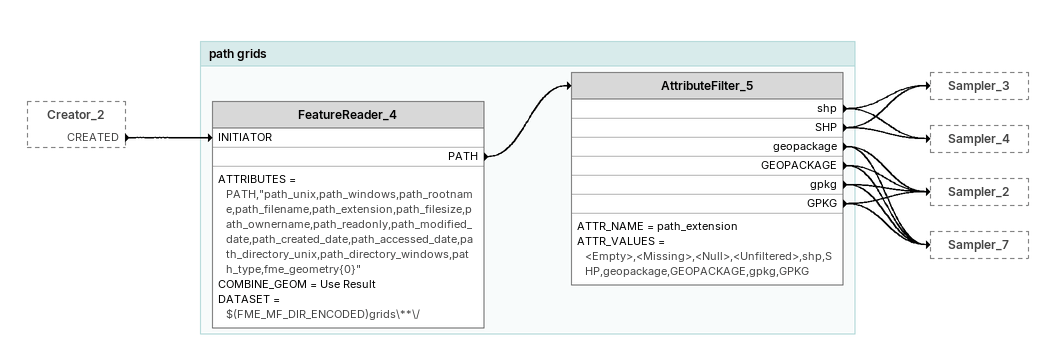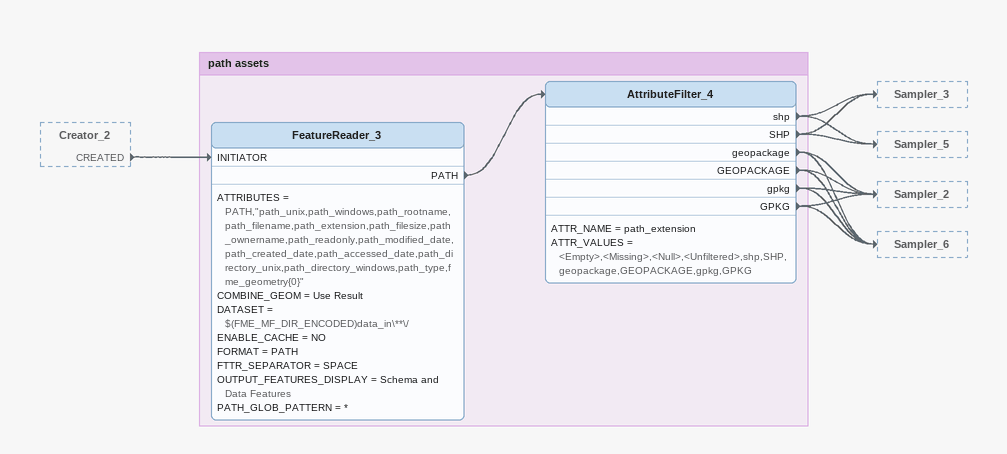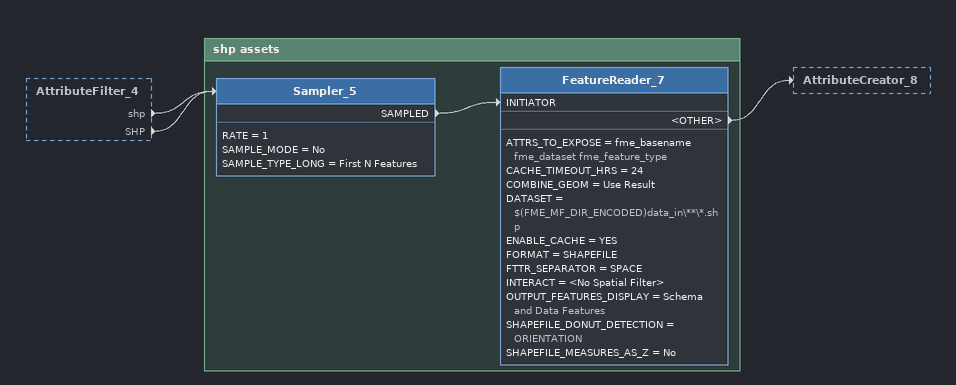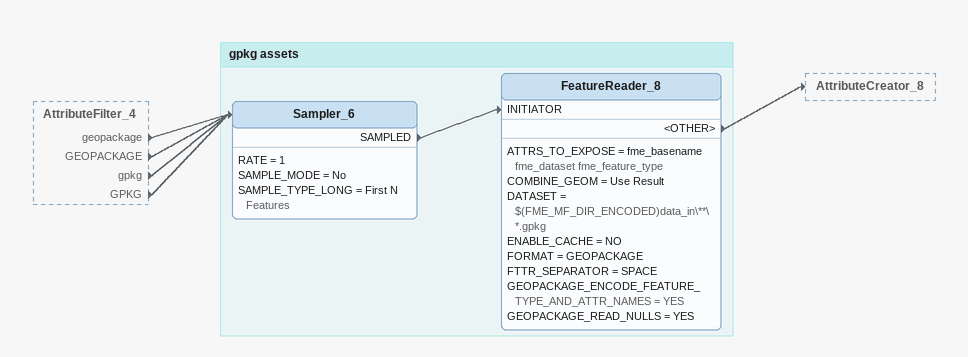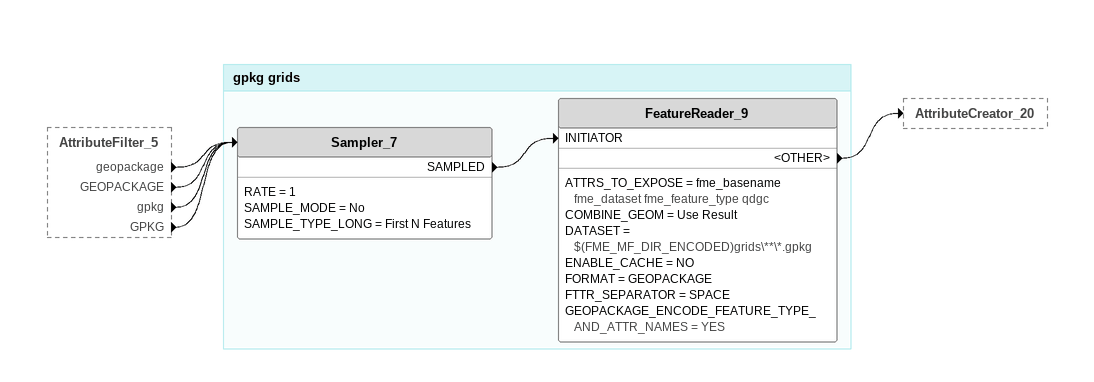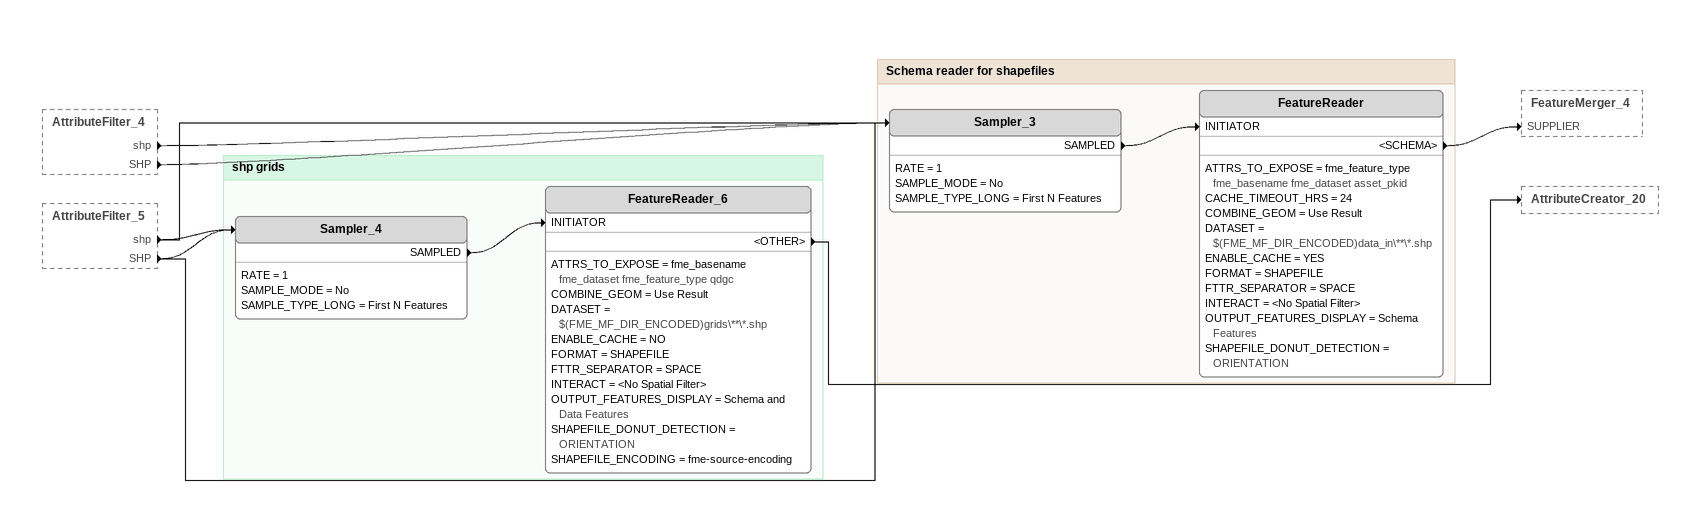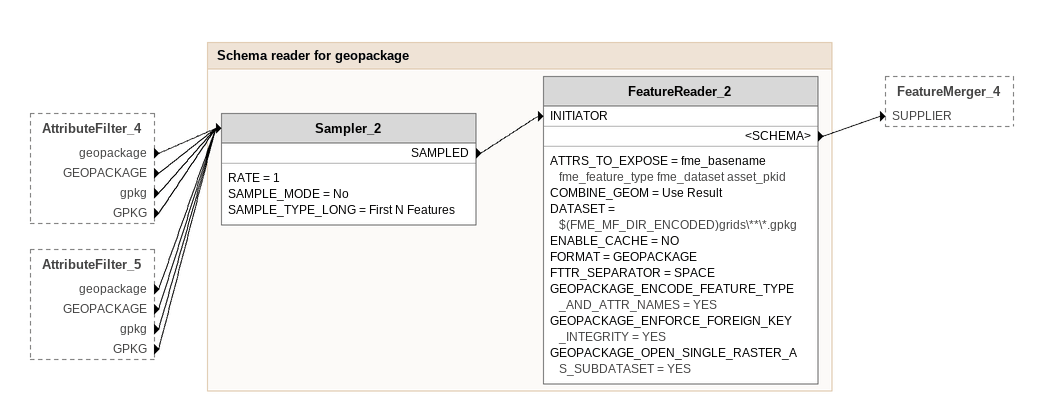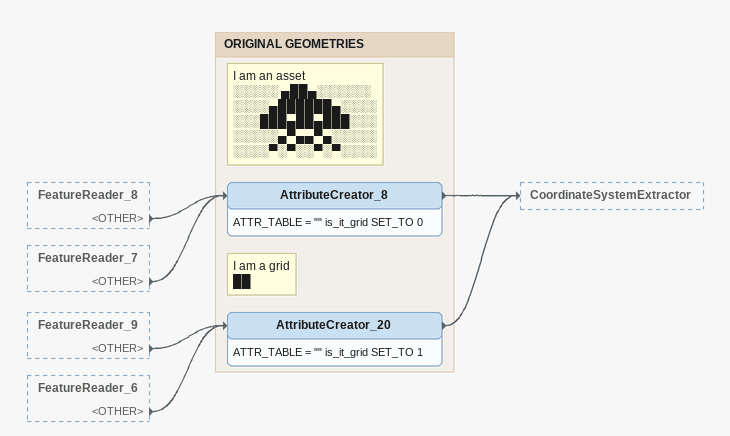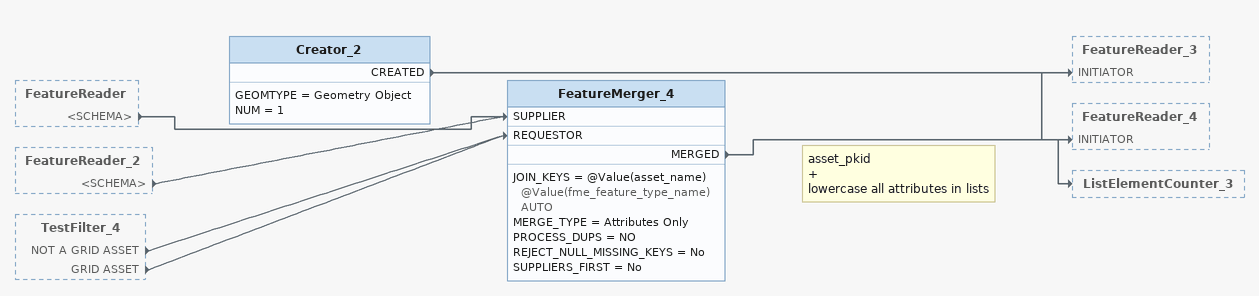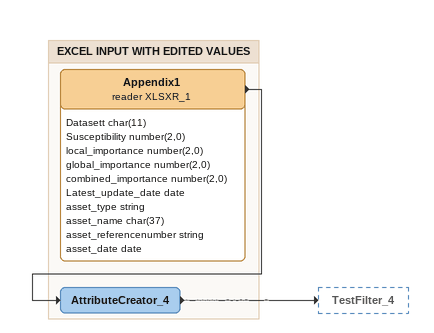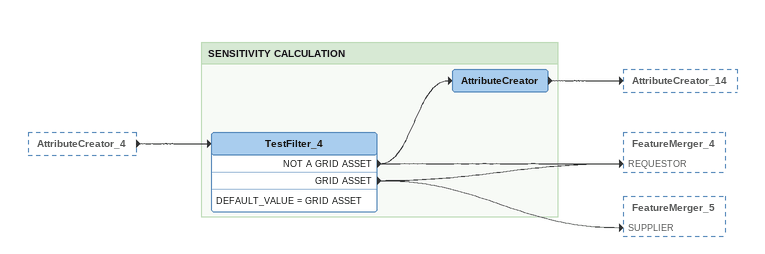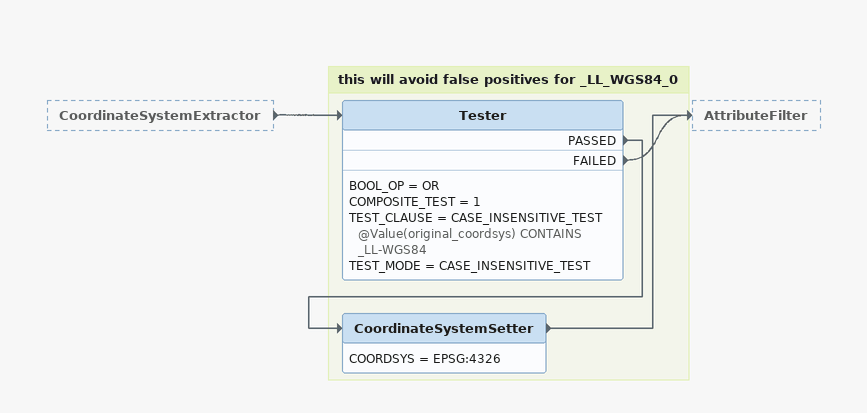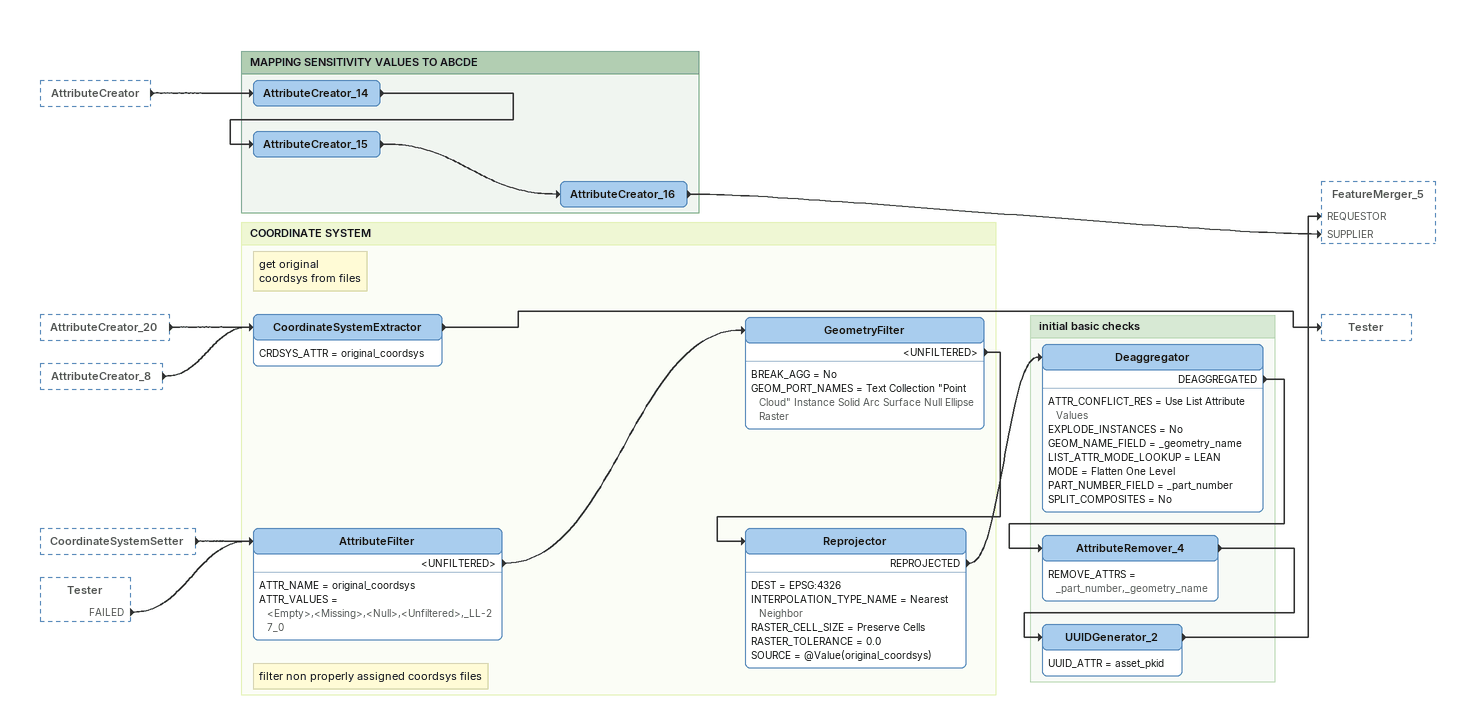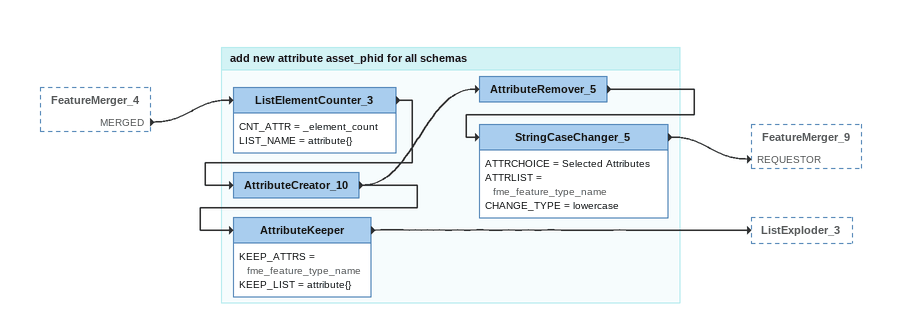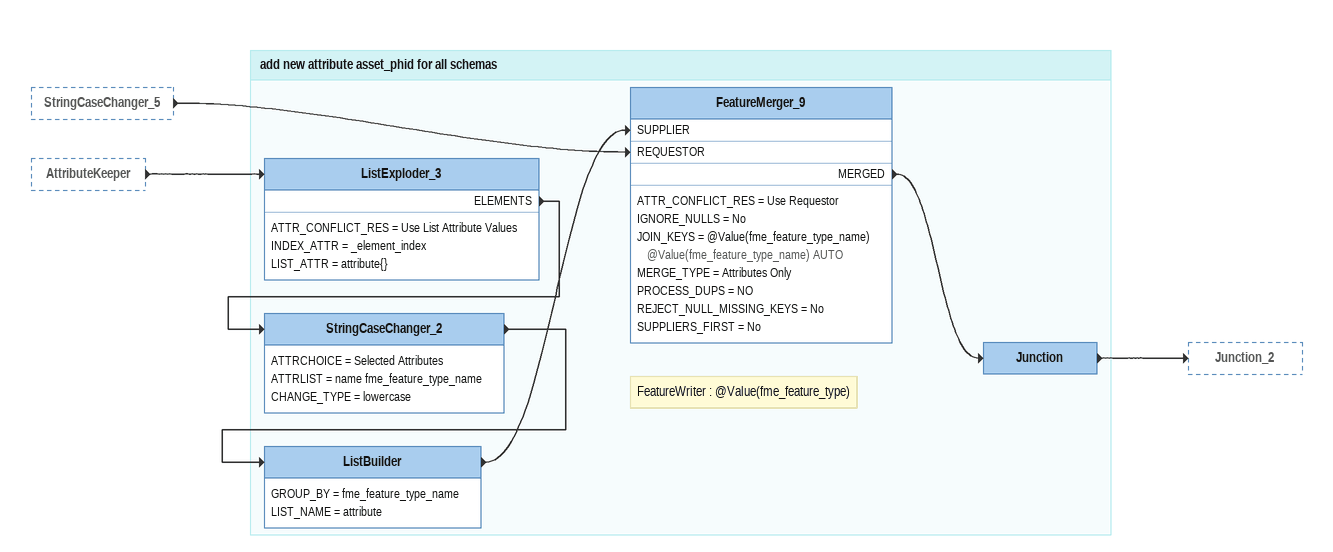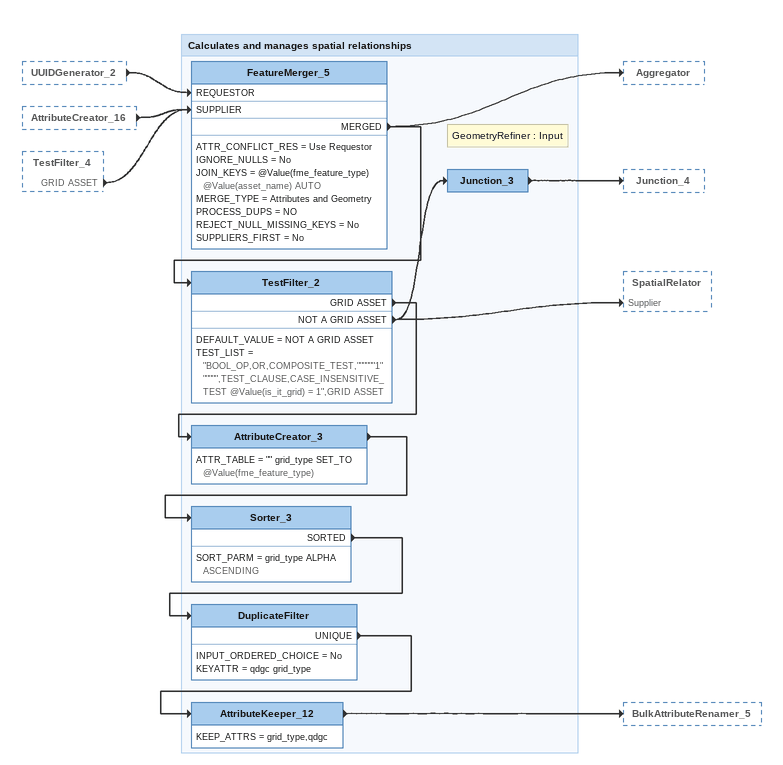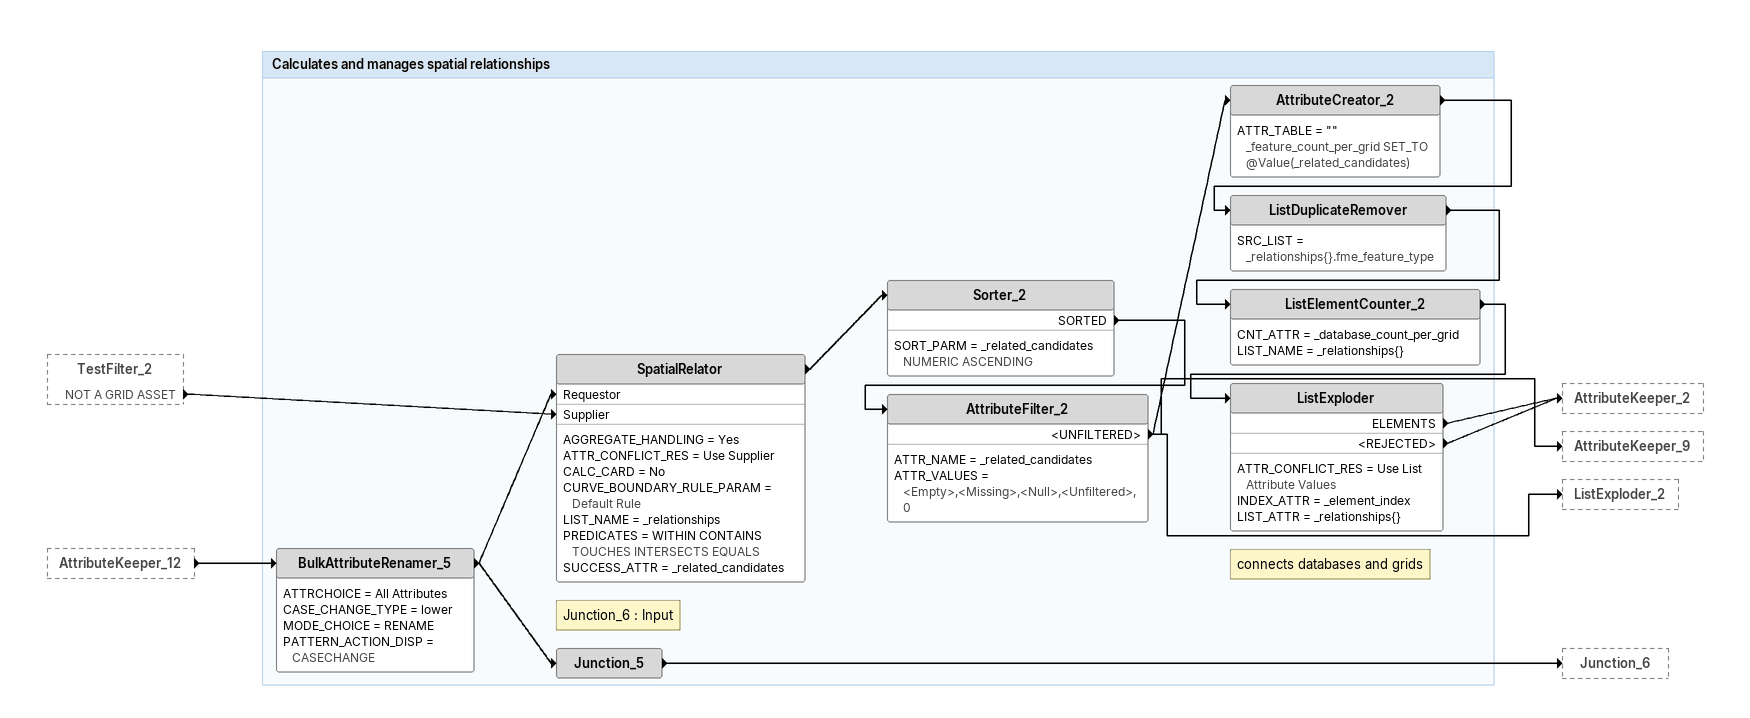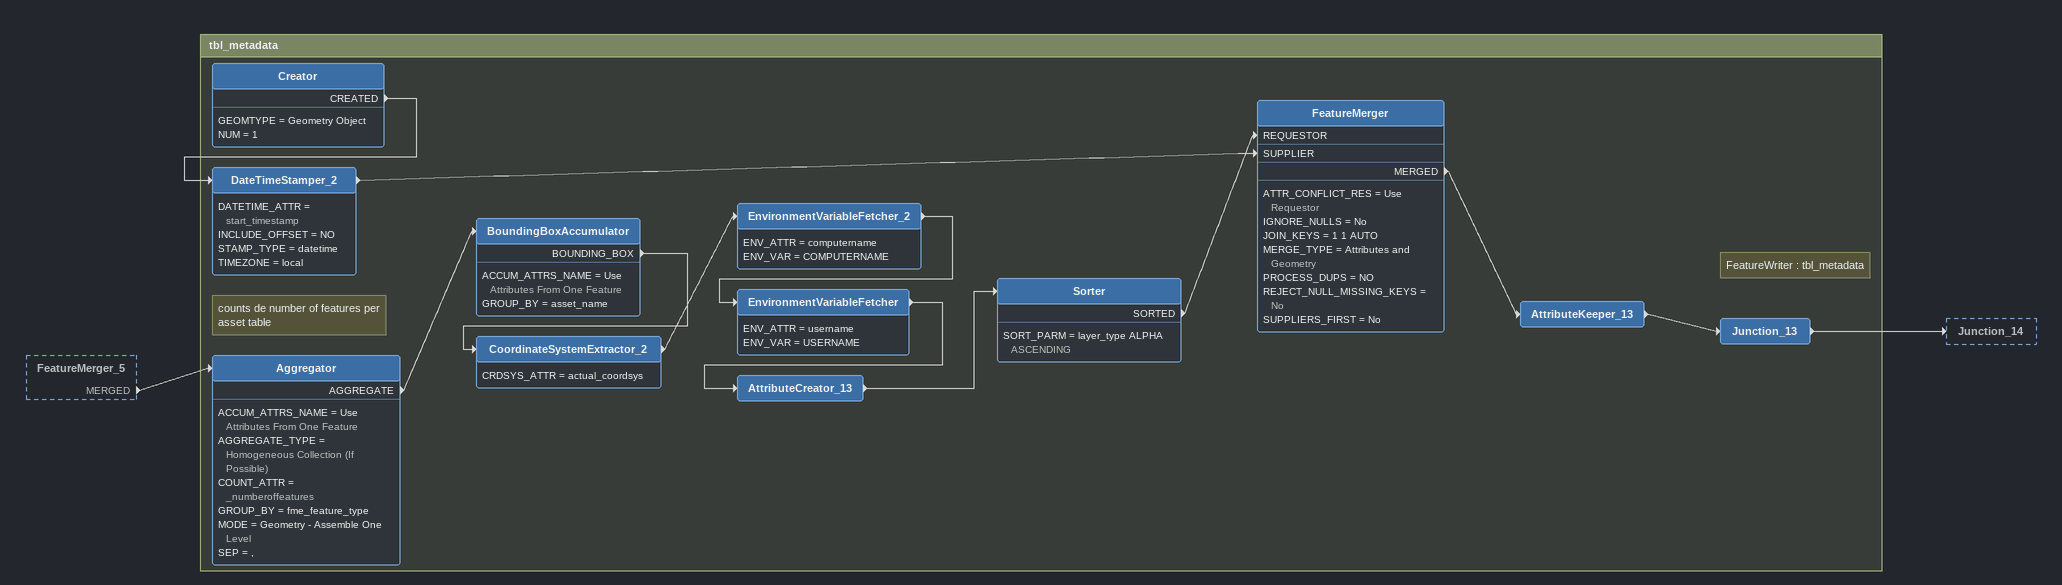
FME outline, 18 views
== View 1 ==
Creator_2 [outside]
    CREATED -> FeatureReader_4 [INITIATOR]

Bookmark: path grids
FeatureReader_4
    ATTRIBUTES = PATH,"path_unix,path_windows,path_rootname,path_filename,path_extension,path_filesize,path_ownername,path_readonly,path_modified_date,path_created_date,path_accessed_date,path_directory_unix,path_directory_windows,path_type,fme_geometry{0}"
    COMBINE_GEOM = Use Result
    DATASET = $(FME_MF_DIR_ENCODED)grids\**\/
    PATH -> AttributeFilter_5
AttributeFilter_5
    ATTR_NAME = path_extension
    ATTR_VALUES = <Empty>,<Missing>,<Null>,<Unfiltered>,shp,SHP,geopackage,GEOPACKAGE,gpkg,GPKG
    shp -> Sampler_3
    shp -> Sampler_4
    SHP -> Sampler_3
    SHP -> Sampler_4
    geopackage -> Sampler_2
    geopackage -> Sampler_7
    GEOPACKAGE -> Sampler_2
    GEOPACKAGE -> Sampler_7
    gpkg -> Sampler_2
    gpkg -> Sampler_7
    GPKG -> Sampler_2
    GPKG -> Sampler_7

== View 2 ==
Creator_2 [outside]
    CREATED -> FeatureReader_3 [INITIATOR]

Bookmark: path assets
FeatureReader_3
    ATTRIBUTES = PATH,"path_unix,path_windows,path_rootname,path_filename,path_extension,path_filesize,path_ownername,path_readonly,path_modified_date,path_created_date,path_accessed_date,path_directory_unix,path_directory_windows,path_type,fme_geometry{0}"
    COMBINE_GEOM = Use Result
    DATASET = $(FME_MF_DIR_ENCODED)data_in\**\/
    ENABLE_CACHE = NO
    FORMAT = PATH
    FTTR_SEPARATOR = SPACE
    OUTPUT_FEATURES_DISPLAY = Schema and Data Features
    PATH_GLOB_PATTERN = *
    PATH -> AttributeFilter_4
AttributeFilter_4
    ATTR_NAME = path_extension
    ATTR_VALUES = <Empty>,<Missing>,<Null>,<Unfiltered>,shp,SHP,geopackage,GEOPACKAGE,gpkg,GPKG
    shp -> Sampler_3
    shp -> Sampler_5
    SHP -> Sampler_3
    SHP -> Sampler_5
    geopackage -> Sampler_2
    geopackage -> Sampler_6
    GEOPACKAGE -> Sampler_2
    GEOPACKAGE -> Sampler_6
    gpkg -> Sampler_2
    gpkg -> Sampler_6
    GPKG -> Sampler_2
    GPKG -> Sampler_6

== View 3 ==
AttributeFilter_4 [outside]
    shp -> Sampler_5
    SHP -> Sampler_5

Bookmark: shp assets
Sampler_5
    RATE = 1
    SAMPLE_MODE = No
    SAMPLE_TYPE_LONG = First N Features
    SAMPLED -> FeatureReader_7 [INITIATOR]
FeatureReader_7
    ATTRS_TO_EXPOSE = fme_basename fme_dataset fme_feature_type
    CACHE_TIMEOUT_HRS = 24
    COMBINE_GEOM = Use Result
    DATASET = $(FME_MF_DIR_ENCODED)data_in\**\*.shp
    ENABLE_CACHE = YES
    FORMAT = SHAPEFILE
    FTTR_SEPARATOR = SPACE
    INTERACT = <No Spatial Filter>
    OUTPUT_FEATURES_DISPLAY = Schema and Data Features
    SHAPEFILE_DONUT_DETECTION = ORIENTATION
    SHAPEFILE_MEASURES_AS_Z = No
    <OTHER> -> AttributeCreator_8

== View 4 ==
AttributeFilter_4 [outside]
    geopackage -> Sampler_6
    GEOPACKAGE -> Sampler_6
    gpkg -> Sampler_6
    GPKG -> Sampler_6

Bookmark: gpkg assets
Sampler_6
    RATE = 1
    SAMPLE_MODE = No
    SAMPLE_TYPE_LONG = First N Features
    SAMPLED -> FeatureReader_8 [INITIATOR]
FeatureReader_8
    ATTRS_TO_EXPOSE = fme_basename fme_dataset fme_feature_type
    COMBINE_GEOM = Use Result
    DATASET = $(FME_MF_DIR_ENCODED)data_in\**\*.gpkg
    ENABLE_CACHE = NO
    FORMAT = GEOPACKAGE
    FTTR_SEPARATOR = SPACE
    GEOPACKAGE_ENCODE_FEATURE_TYPE_AND_ATTR_NAMES = YES
    GEOPACKAGE_READ_NULLS = YES
    <OTHER> -> AttributeCreator_8

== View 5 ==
AttributeFilter_5 [outside]
    geopackage -> Sampler_7
    GEOPACKAGE -> Sampler_7
    gpkg -> Sampler_7
    GPKG -> Sampler_7

Bookmark: gpkg grids
Sampler_7
    RATE = 1
    SAMPLE_MODE = No
    SAMPLE_TYPE_LONG = First N Features
    SAMPLED -> FeatureReader_9 [INITIATOR]
FeatureReader_9
    ATTRS_TO_EXPOSE = fme_basename fme_dataset fme_feature_type qdgc
    COMBINE_GEOM = Use Result
    DATASET = $(FME_MF_DIR_ENCODED)grids\**\*.gpkg
    ENABLE_CACHE = NO
    FORMAT = GEOPACKAGE
    FTTR_SEPARATOR = SPACE
    GEOPACKAGE_ENCODE_FEATURE_TYPE_AND_ATTR_NAMES = YES
    <OTHER> -> AttributeCreator_20

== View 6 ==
AttributeFilter_4 [outside]
    shp -> Sampler_3
    SHP -> Sampler_3
AttributeFilter_5 [outside]
    shp -> Sampler_3
    shp -> Sampler_4
    SHP -> Sampler_3
    SHP -> Sampler_4

Bookmark: Schema reader for shapefiles
Sampler_3
    RATE = 1
    SAMPLE_MODE = No
    SAMPLE_TYPE_LONG = First N Features
    SAMPLED -> FeatureReader [INITIATOR]
FeatureReader
    ATTRS_TO_EXPOSE = fme_feature_type fme_basename fme_dataset asset_pkid
    CACHE_TIMEOUT_HRS = 24
    COMBINE_GEOM = Use Result
    DATASET = $(FME_MF_DIR_ENCODED)data_in\**\*.shp
    ENABLE_CACHE = YES
    FORMAT = SHAPEFILE
    FTTR_SEPARATOR = SPACE
    INTERACT = <No Spatial Filter>
    OUTPUT_FEATURES_DISPLAY = Schema Features
    SHAPEFILE_DONUT_DETECTION = ORIENTATION
    <SCHEMA> -> FeatureMerger_4 [SUPPLIER]

Bookmark: shp grids
Sampler_4
    RATE = 1
    SAMPLE_MODE = No
    SAMPLE_TYPE_LONG = First N Features
    SAMPLED -> FeatureReader_6 [INITIATOR]
FeatureReader_6
    ATTRS_TO_EXPOSE = fme_basename fme_dataset fme_feature_type qdgc
    COMBINE_GEOM = Use Result
    DATASET = $(FME_MF_DIR_ENCODED)grids\**\*.shp
    ENABLE_CACHE = NO
    FORMAT = SHAPEFILE
    FTTR_SEPARATOR = SPACE
    INTERACT = <No Spatial Filter>
    OUTPUT_FEATURES_DISPLAY = Schema and Data Features
    SHAPEFILE_DONUT_DETECTION = ORIENTATION
    SHAPEFILE_ENCODING = fme-source-encoding
    <OTHER> -> AttributeCreator_20

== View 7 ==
AttributeFilter_4 [outside]
    geopackage -> Sampler_2
    GEOPACKAGE -> Sampler_2
    gpkg -> Sampler_2
    GPKG -> Sampler_2
AttributeFilter_5 [outside]
    geopackage -> Sampler_2
    GEOPACKAGE -> Sampler_2
    gpkg -> Sampler_2
    GPKG -> Sampler_2

Bookmark: Schema reader for geopackage
Sampler_2
    RATE = 1
    SAMPLE_MODE = No
    SAMPLE_TYPE_LONG = First N Features
    SAMPLED -> FeatureReader_2 [INITIATOR]
FeatureReader_2
    ATTRS_TO_EXPOSE = fme_basename fme_feature_type fme_dataset asset_pkid
    COMBINE_GEOM = Use Result
    DATASET = $(FME_MF_DIR_ENCODED)grids\**\*.gpkg
    ENABLE_CACHE = NO
    FORMAT = GEOPACKAGE
    FTTR_SEPARATOR = SPACE
    GEOPACKAGE_ENCODE_FEATURE_TYPE_AND_ATTR_NAMES = YES
    GEOPACKAGE_ENFORCE_FOREIGN_KEY_INTEGRITY = YES
    GEOPACKAGE_OPEN_SINGLE_RASTER_AS_SUBDATASET = YES
    <SCHEMA> -> FeatureMerger_4 [SUPPLIER]

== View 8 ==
FeatureReader_8 [outside]
    <OTHER> -> AttributeCreator_8
FeatureReader_7 [outside]
    <OTHER> -> AttributeCreator_8
FeatureReader_9 [outside]
    <OTHER> -> AttributeCreator_20
FeatureReader_6 [outside]
    <OTHER> -> AttributeCreator_20

Bookmark: ORIGINAL GEOMETRIES
Note: I am an asset / ░░░░░ ▄██▄░░░░░░ ░░░░▄██████▄░░░░ ░░░███▄██▄███░░░ ░░░░░▄▀▄▄▀▄░░░░░ ░░░░▀░▀░░▀░▀░░░░
AttributeCreator_8
    ATTR_TABLE = "" is_it_grid SET_TO 0
    -> CoordinateSystemExtractor
Note: I am a grid / ██
AttributeCreator_20
    ATTR_TABLE = "" is_it_grid SET_TO 1
    -> CoordinateSystemExtractor

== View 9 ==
FeatureReader [outside]
    <SCHEMA> -> FeatureMerger_4 [SUPPLIER]
FeatureReader_2 [outside]
    <SCHEMA> -> FeatureMerger_4 [SUPPLIER]
TestFilter_4 [outside]
    NOT A GRID ASSET -> FeatureMerger_4 [REQUESTOR]
    GRID ASSET -> FeatureMerger_4 [REQUESTOR]
Creator_2
    GEOMTYPE = Geometry Object
    NUM = 1
    CREATED -> FeatureReader_3 [INITIATOR]
    CREATED -> FeatureReader_4 [INITIATOR]
Note: asset_pkid / + / lowercase all attributes in lists
FeatureMerger_4
    JOIN_KEYS = @Value(asset_name) @Value(fme_feature_type_name) AUTO
    MERGE_TYPE = Attributes Only
    PROCESS_DUPS = NO
    REJECT_NULL_MISSING_KEYS = No
    SUPPLIERS_FIRST = No
    MERGED -> ListElementCounter_3

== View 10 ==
Bookmark: EXCEL INPUT WITH EDITED VALUES
Appendix1 (reader XLSXR_1)
    attributes: Datasett char(11), Susceptibility number(2,0), local_importance number(2,0), global_importance number(2,0), combined_importance number(2,0), Latest_update_date date, asset_type string, asset_name char(37), asset_referencenumber string, asset_date date
    -> AttributeCreator_4
AttributeCreator_4
    -> TestFilter_4

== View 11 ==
AttributeCreator_4 [outside]
    -> TestFilter_4

Bookmark: SENSITIVITY CALCULATION
TestFilter_4
    DEFAULT_VALUE = GRID ASSET
    NOT A GRID ASSET -> FeatureMerger_4 [REQUESTOR]
    NOT A GRID ASSET -> AttributeCreator
    GRID ASSET -> FeatureMerger_4 [REQUESTOR]
    GRID ASSET -> FeatureMerger_5 [SUPPLIER]
AttributeCreator
    -> AttributeCreator_14

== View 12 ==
CoordinateSystemExtractor [outside]
    -> Tester

Bookmark: this will avoid false positives for _LL_WGS84_0
Tester
    BOOL_OP = OR
    COMPOSITE_TEST = 1
    TEST_CLAUSE = CASE_INSENSITIVE_TEST @Value(original_coordsys) CONTAINS _LL-WGS84
    TEST_MODE = CASE_INSENSITIVE_TEST
    PASSED -> CoordinateSystemSetter
    FAILED -> AttributeFilter
CoordinateSystemSetter
    COORDSYS = EPSG:4326
    -> AttributeFilter

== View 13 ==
AttributeCreator [outside]
    -> AttributeCreator_14
AttributeCreator_20 [outside]
    -> CoordinateSystemExtractor
AttributeCreator_8 [outside]
    -> CoordinateSystemExtractor
CoordinateSystemSetter [outside]
    -> AttributeFilter
Tester [outside]
    FAILED -> AttributeFilter

Bookmark: COORDINATE SYSTEM
Note: get original / coordsys from files
CoordinateSystemExtractor
    CRDSYS_ATTR = original_coordsys
    -> Tester
Note: filter non properly assigned coordsys files
AttributeFilter
    ATTR_NAME = original_coordsys
    ATTR_VALUES = <Empty>,<Missing>,<Null>,<Unfiltered>,_LL-27_0
    <UNFILTERED> -> GeometryFilter
GeometryFilter
    BREAK_AGG = No
    GEOM_PORT_NAMES = Text Collection "Point Cloud" Instance Solid Arc Surface Null Ellipse Raster
    <UNFILTERED> -> Reprojector
Reprojector
    DEST = EPSG:4326
    INTERPOLATION_TYPE_NAME = Nearest Neighbor
    RASTER_CELL_SIZE = Preserve Cells
    RASTER_TOLERANCE = 0.0
    SOURCE = @Value(original_coordsys)
    REPROJECTED -> Deaggregator

Bookmark: initial basic checks
Deaggregator
    ATTR_CONFLICT_RES = Use List Attribute Values
    EXPLODE_INSTANCES = No
    GEOM_NAME_FIELD = _geometry_name
    LIST_ATTR_MODE_LOOKUP = LEAN
    MODE = Flatten One Level
    PART_NUMBER_FIELD = _part_number
    SPLIT_COMPOSITES = No
    DEAGGREGATED -> AttributeRemover_4
AttributeRemover_4
    REMOVE_ATTRS = _part_number,_geometry_name
    -> UUIDGenerator_2
UUIDGenerator_2
    UUID_ATTR = asset_pkid
    -> FeatureMerger_5 [REQUESTOR]

Bookmark: MAPPING SENSITIVITY VALUES TO ABCDE
AttributeCreator_14
    -> AttributeCreator_15
AttributeCreator_15
    -> AttributeCreator_16
AttributeCreator_16
    -> FeatureMerger_5 [SUPPLIER]

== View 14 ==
FeatureMerger_4 [outside]
    MERGED -> ListElementCounter_3

Bookmark: add new attribute asset_phid for all schemas
ListElementCounter_3
    CNT_ATTR = _element_count
    LIST_NAME = attribute{}
    -> AttributeCreator_10
AttributeCreator_10
    -> AttributeKeeper
    -> AttributeRemover_5
AttributeRemover_5
    -> StringCaseChanger_5
StringCaseChanger_5
    ATTRCHOICE = Selected Attributes
    ATTRLIST = fme_feature_type_name
    CHANGE_TYPE = lowercase
    -> FeatureMerger_9 [REQUESTOR]
AttributeKeeper
    KEEP_ATTRS = fme_feature_type_name
    KEEP_LIST = attribute{}
    -> ListExploder_3

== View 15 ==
StringCaseChanger_5 [outside]
    -> FeatureMerger_9 [REQUESTOR]
AttributeKeeper [outside]
    -> ListExploder_3

Bookmark: add new attribute asset_phid for all schemas
ListExploder_3
    ATTR_CONFLICT_RES = Use List Attribute Values
    INDEX_ATTR = _element_index
    LIST_ATTR = attribute{}
    ELEMENTS -> StringCaseChanger_2
StringCaseChanger_2
    ATTRCHOICE = Selected Attributes
    ATTRLIST = name fme_feature_type_name
    CHANGE_TYPE = lowercase
    -> ListBuilder
ListBuilder
    GROUP_BY = fme_feature_type_name
    LIST_NAME = attribute
    -> FeatureMerger_9 [SUPPLIER]
FeatureMerger_9
    ATTR_CONFLICT_RES = Use Requestor
    IGNORE_NULLS = No
    JOIN_KEYS = @Value(fme_feature_type_name) @Value(fme_feature_type_name) AUTO
    MERGE_TYPE = Attributes Only
    PROCESS_DUPS = NO
    REJECT_NULL_MISSING_KEYS = No
    SUPPLIERS_FIRST = No
    MERGED -> Junction
Note: FeatureWriter : @Value(fme_feature_type)
Junction
    -> Junction_2

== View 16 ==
UUIDGenerator_2 [outside]
    -> FeatureMerger_5 [REQUESTOR]
AttributeCreator_16 [outside]
    -> FeatureMerger_5 [SUPPLIER]
TestFilter_4 [outside]
    GRID ASSET -> FeatureMerger_5 [SUPPLIER]

Bookmark: Calculates and manages spatial relationships
FeatureMerger_5
    ATTR_CONFLICT_RES = Use Requestor
    IGNORE_NULLS = No
    JOIN_KEYS = @Value(fme_feature_type) @Value(asset_name) AUTO
    MERGE_TYPE = Attributes and Geometry
    PROCESS_DUPS = NO
    REJECT_NULL_MISSING_KEYS = No
    SUPPLIERS_FIRST = No
    MERGED -> TestFilter_2
    MERGED -> Aggregator
TestFilter_2
    DEFAULT_VALUE = NOT A GRID ASSET
    TEST_LIST = "BOOL_OP,OR,COMPOSITE_TEST,""""""1"""""",TEST_CLAUSE,CASE_INSENSITIVE_TEST @Value(is_it_grid) = 1",GRID ASSET
    GRID ASSET -> AttributeCreator_3
    NOT A GRID ASSET -> SpatialRelator [Supplier]
    NOT A GRID ASSET -> Junction_3
Note: GeometryRefiner : Input
Junction_3
    -> Junction_4
AttributeCreator_3
    ATTR_TABLE = "" grid_type SET_TO @Value(fme_feature_type)
    -> Sorter_3
Sorter_3
    SORT_PARM = grid_type ALPHA ASCENDING
    SORTED -> DuplicateFilter
DuplicateFilter
    INPUT_ORDERED_CHOICE = No
    KEYATTR = qdgc grid_type
    UNIQUE -> AttributeKeeper_12
AttributeKeeper_12
    KEEP_ATTRS = grid_type,qdgc
    -> BulkAttributeRenamer_5

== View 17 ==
TestFilter_2 [outside]
    NOT A GRID ASSET -> SpatialRelator [Supplier]
AttributeKeeper_12 [outside]
    -> BulkAttributeRenamer_5

Bookmark: Calculates and manages spatial relationships
BulkAttributeRenamer_5
    ATTRCHOICE = All Attributes
    CASE_CHANGE_TYPE = lower
    MODE_CHOICE = RENAME
    PATTERN_ACTION_DISP = CASECHANGE
    -> Junction_5
    -> SpatialRelator [Requestor]
SpatialRelator
    AGGREGATE_HANDLING = Yes
    ATTR_CONFLICT_RES = Use Supplier
    CALC_CARD = No
    CURVE_BOUNDARY_RULE_PARAM = Default Rule
    LIST_NAME = _relationships
    PREDICATES = WITHIN CONTAINS TOUCHES INTERSECTS EQUALS
    SUCCESS_ATTR = _related_candidates
    -> Sorter_2
Sorter_2
    SORT_PARM = _related_candidates NUMERIC ASCENDING
    SORTED -> AttributeFilter_2
AttributeFilter_2
    ATTR_NAME = _related_candidates
    ATTR_VALUES = <Empty>,<Missing>,<Null>,<Unfiltered>,0
    <UNFILTERED> -> AttributeCreator_2
    <UNFILTERED> -> AttributeKeeper_9
    <UNFILTERED> -> ListExploder_2
AttributeCreator_2
    ATTR_TABLE = "" _feature_count_per_grid SET_TO @Value(_related_candidates)
    -> ListDuplicateRemover
ListDuplicateRemover
    SRC_LIST = _relationships{}.fme_feature_type
    -> ListElementCounter_2
ListElementCounter_2
    CNT_ATTR = _database_count_per_grid
    LIST_NAME = _relationships{}
    -> ListExploder
Note: connects databases and grids
ListExploder
    ATTR_CONFLICT_RES = Use List Attribute Values
    INDEX_ATTR = _element_index
    LIST_ATTR = _relationships{}
    ELEMENTS -> AttributeKeeper_2
    <REJECTED> -> AttributeKeeper_2
Note: Junction_6 : Input
Junction_5
    -> Junction_6

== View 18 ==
FeatureMerger_5 [outside]
    MERGED -> Aggregator

Bookmark: tbl_metadata
Note: counts de number of features per asset table
Aggregator
    ACCUM_ATTRS_NAME = Use Attributes From One Feature
    AGGREGATE_TYPE = Homogeneous Collection (If Possible)
    COUNT_ATTR = _numberoffeatures
    GROUP_BY = fme_feature_type
    MODE = Geometry - Assemble One Level
    SEP = ,
    AGGREGATE -> BoundingBoxAccumulator
BoundingBoxAccumulator
    ACCUM_ATTRS_NAME = Use Attributes From One Feature
    GROUP_BY = asset_name
    BOUNDING_BOX -> CoordinateSystemExtractor_2
CoordinateSystemExtractor_2
    CRDSYS_ATTR = actual_coordsys
    -> EnvironmentVariableFetcher_2
EnvironmentVariableFetcher_2
    ENV_ATTR = computername
    ENV_VAR = COMPUTERNAME
    -> EnvironmentVariableFetcher
EnvironmentVariableFetcher
    ENV_ATTR = username
    ENV_VAR = USERNAME
    -> AttributeCreator_13
AttributeCreator_13
    -> Sorter
Sorter
    SORT_PARM = layer_type ALPHA ASCENDING
    SORTED -> FeatureMerger [REQUESTOR]
Creator
    GEOMTYPE = Geometry Object
    NUM = 1
    CREATED -> DateTimeStamper_2
DateTimeStamper_2
    DATETIME_ATTR = start_timestamp
    INCLUDE_OFFSET = NO
    STAMP_TYPE = datetime
    TIMEZONE = local
    -> FeatureMerger [SUPPLIER]
FeatureMerger
    ATTR_CONFLICT_RES = Use Requestor
    IGNORE_NULLS = No
    JOIN_KEYS = 1 1 AUTO
    MERGE_TYPE = Attributes and Geometry
    PROCESS_DUPS = NO
    REJECT_NULL_MISSING_KEYS = No
    SUPPLIERS_FIRST = No
    MERGED -> AttributeKeeper_13
AttributeKeeper_13
    -> Junction_13
Note: FeatureWriter : tbl_metadata
Junction_13
    -> Junction_14
